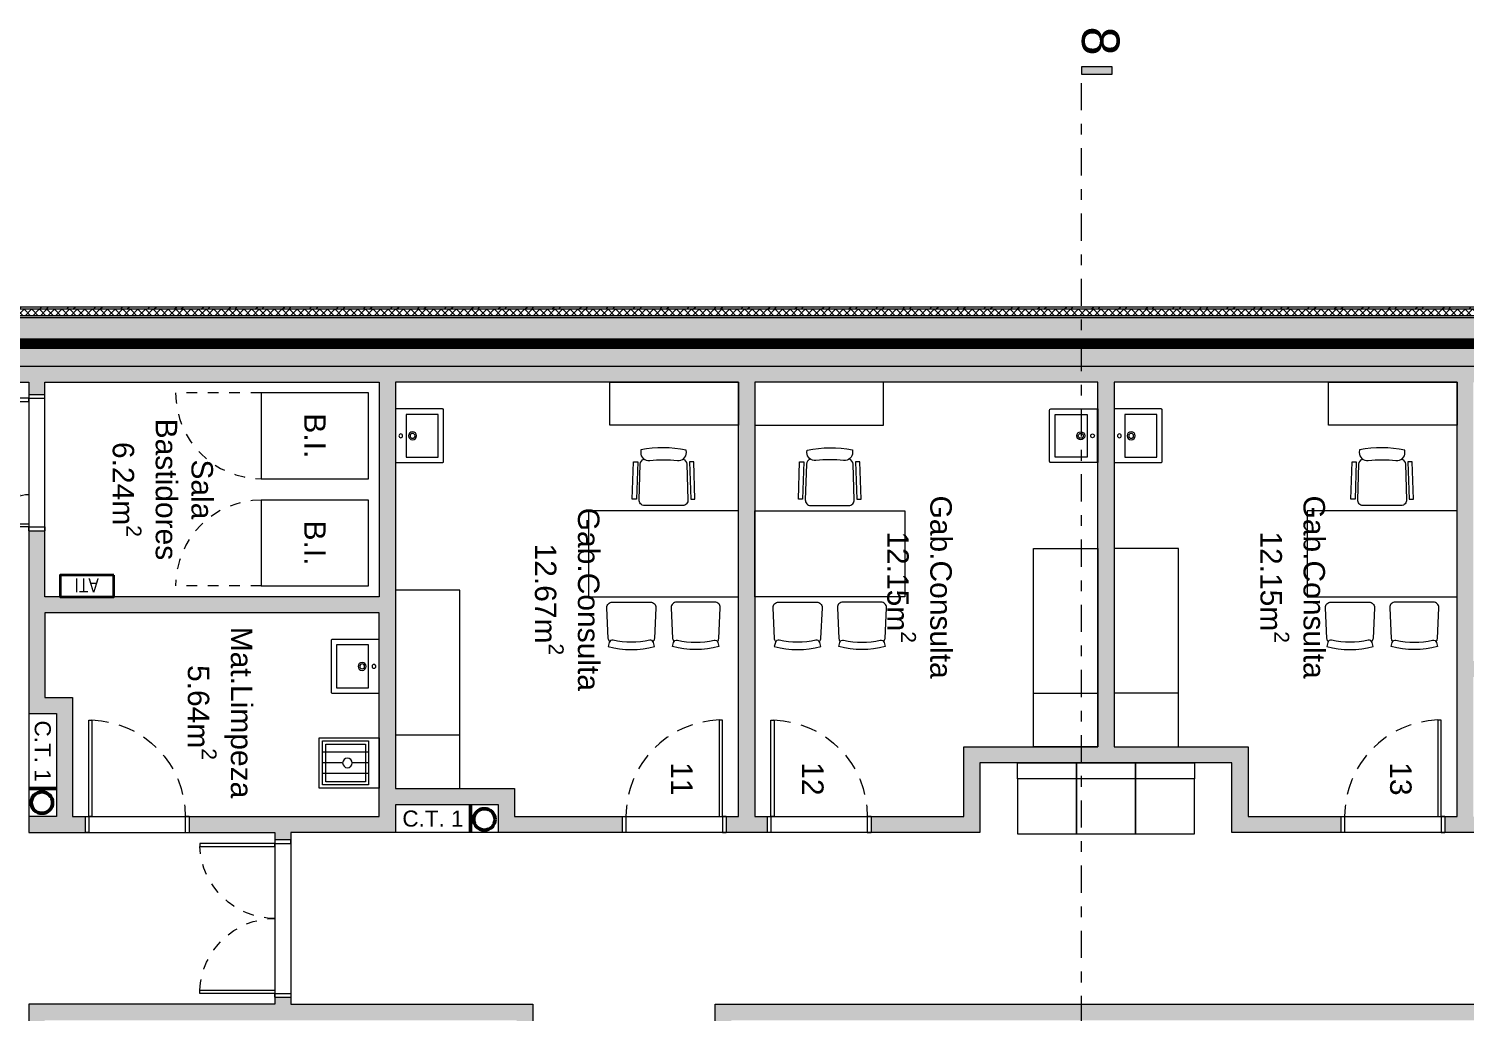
# Model space of a CAD drawing. Header units: metres. Extents: x 83 to 133, y -243 to -94.
# Drawn here: x 108.83 to 122.23, y -106.58 to -97.41 of the extents above; entities that cross this region are included whole.
import ezdxf
from ezdxf.enums import TextEntityAlignment as Align

# ---------------------------------------------------------------- set-up
doc = ezdxf.new("R2010")
doc.units = ezdxf.units.M
doc.set_wipeout_variables(frame=1)
for name, pattern in [('DASHDOT', [25.4, 12.7, -6.35, 0, -6.35]), ('HIDDEN', [2.325005, 1.550003, -0.775002]), ('HIDDEN2', [4.7625, 3.175, -1.5875])]:
    doc.linetypes.add(name, pattern=pattern)
doc.layers.get('0').update_dxf_attribs({"lineweight": 5})
for name, color, linetype, lineweight in [('ARQ Sanitários', 21, 'Continuous', 5), ('ARQ_Carpintarias', 6, 'Continuous', 5), ('ARQ_Legendas Auto', 41, 'Continuous', 5), ('ARQ_Legendas sinalética', 71, 'Continuous', 5), ('ARQ_Mobiliario', 21, 'Continuous', 5), ('ARQ_Mobiliario GTS', 21, 'Continuous', 5), ('ARQ_Pladur', 1, 'Continuous', 5), ('ARQ_SCI', 2, 'Continuous', 5), ('ARQ_Tramas Pladur', 253, 'Continuous', 5), ('ARQ_Vista', 8, 'Continuous', 5), ('ASL-ITD 20.ATI', 5, 'Continuous', 5), ('BASE', 7, 'Continuous', 5), ('FOLHA', 15, 'Continuous', 5), ('PLADUR', 1, 'Continuous', 5), ('VISTA', 8, 'Continuous', 5)]:
    doc.layers.add(name, color=color, linetype=linetype, lineweight=lineweight)
doc.styles.add('arial', font='arial.ttf', dxfattribs={"height": 0.12})
doc.styles.get("Standard").update_dxf_attribs({"font": 'arial.ttf'})

# ---------------------------------------------------------------- blocks, each defined once
blk = doc.blocks.new('TS ST_BASE')
at = {"true_color": 0x646464}
h = blk.add_hatch(dxfattribs=at)
h.set_pattern_fill('FP_9', color=251, style=0, pattern_type=2)
h.set_pattern_definition([(45, (0, 0), (-0.12572359, 0.12572359), []), (45, (0, 0.1905), (-0.12572359, 0.12572359), [])])
h.paths.add_polyline_path([(131.531, -100.021), (131.531, -100.001), (127.769, -100.001), (127.769, -100.021), (131.511, -100.021)])
h.paths.add_polyline_path([(85.703, -100.021), (92.465, -100.021), (92.465, -100.001), (85.703, -100.001)])
h.paths.add_polyline_path([(94.265, -100.021), (125.969, -100.021), (125.969, -100.001), (94.265, -100.001)])
at = {"true_color": 0x808080}
h = blk.add_hatch(dxfattribs=at)
h.set_pattern_fill('FP_10', color=8, style=0, pattern_type=2)
h.set_pattern_definition([(45, (0, 0), (-0.035355339, 0.035355339), []), (135, (0, 0), (-0.035355339, -0.035355339), [])])
h.paths.add_polyline_path([(131.511, -100.081), (131.511, -100.021), (127.769, -100.021), (127.769, -100.081), (131.451, -100.081)])
h.paths.add_polyline_path([(85.723, -100.081), (92.465, -100.081), (92.465, -100.021), (85.723, -100.021)])
h.paths.add_polyline_path([(106.025, -100.081), (106.025, -100.021), (94.265, -100.021), (94.265, -100.081)])
h.paths.add_polyline_path([(107.825, -100.021), (107.825, -100.081), (125.969, -100.081), (125.969, -100.021)])
h = blk.add_hatch(dxfattribs=at)
h.set_pattern_fill('FP_8', color=8, style=0, pattern_type=2)
h.set_pattern_definition([(0, (0, 0), (0.1016, 0.0254), [0.00838, -0.06782, 0.00838, -0.06782, -0.4064]), (0, (0, 0), (0.1016, 0.0254), [-0.1524, 0.00838, -0.14402, 0.00838, -0.06782, -0.1778]), (0, (0, 0), (0.1016, 0.0254), [-0.381, 0.00838, -0.04242, 0.00838, -0.11862]), (120, (0.0381, 0.0127), (-0.0727970453, 0.075288181), [0.00838, -0.06782, 0.00838, -0.06782, -0.4064]), (120, (0.0381, 0.0127), (-0.0727970453, 0.075288181), [-0.1524, 0.00838, -0.14402, 0.00838, -0.06782, -0.1778]), (120, (0.0381, 0.0127), (-0.0727970453, 0.075288181), [-0.381, 0.00838, -0.04242, 0.00838, -0.11862]), (240, (0.0508, 0.0635), (-0.0288029547, -0.100688181), [0.00838, -0.06782, 0.00838, -0.06782, -0.4064]), (240, (0.0508, 0.0635), (-0.0288029547, -0.100688181), [-0.1524, 0.00838, -0.14402, 0.00838, -0.06782, -0.1778]), (240, (0.0508, 0.0635), (-0.0288029547, -0.100688181), [-0.381, 0.00838, -0.04242, 0.00838, -0.11862])])
h.paths.add_polyline_path([(131.451, -100.101), (131.451, -100.081), (127.769, -100.081), (127.769, -100.101), (131.431, -100.101)])
h.paths.add_polyline_path([(85.783, -100.101), (92.465, -100.101), (92.465, -100.081), (85.783, -100.081)])
h.paths.add_polyline_path([(106.025, -100.101), (106.025, -100.081), (94.265, -100.081), (94.265, -100.101)])
h.paths.add_polyline_path([(107.825, -100.081), (107.825, -100.101), (125.789, -100.101), (125.969, -100.101), (125.969, -100.081)])
at = {"true_color": 0x323232}
h = blk.add_hatch(color=250, dxfattribs=at)
h.paths.add_polyline_path([(130.981, -100.551), (130.981, -100.101), (127.769, -100.101), (127.769, -100.551)])
h.paths.add_polyline_path([(92.465, -100.551), (92.465, -100.101), (85.803, -100.101), (85.803, -100.551), (86.003, -100.551)])
h.paths.add_polyline_path([(106.025, -100.551), (106.025, -100.101), (94.265, -100.101), (94.265, -100.551)])
h.paths.add_polyline_path([(107.825, -100.101), (107.825, -100.551), (125.969, -100.551), (125.969, -100.101)])
for p, q in [((125.969, -100.001), (94.265, -100.001)), ((125.969, -100.021), (94.265, -100.021)), ((125.969, -100.081), (94.265, -100.081)), ((125.969, -100.101), (94.265, -100.101)), ((107.825, -100.551), (125.969, -100.551))]:
    blk.add_line(p, q)
blk = doc.blocks.new('Porta1400')
at = {"color": 0}
for points in [[(-0.7, 0.15), (-0.7, 0.85), (-0.67, 0.85), (-0.67, 0.15), (-0.7, 0.15)], [(0.7, 0.15), (0.7, 0.85), (0.67, 0.85), (0.67, 0.15), (0.7, 0.15)], [(-0.7, 0.15), (-0.7, 0), (-0.735, 0)], [(-0.735, 0.15), (-0.7, 0.15)], [(0.7, 0.15), (0.7, 0), (0.735, 0)], [(0.735, 0.15), (0.7, 0.15)]]:
    blk.add_lwpolyline(points, dxfattribs=at)
at = {"layer": 'ARQ_Pladur', "linetype": 'Continuous'}
for p, q in [((-0.735, 0.15), (-0.735, 0)), ((0.735, 0.15), (0.735, 0))]:
    blk.add_line(p, q, dxfattribs=at)
at = {"layer": 'VISTA', "linetype": 'HIDDEN2', "ltscale": 0.03}
for centre, start, end in [((-0.7, 0.15), 0, 87.5437), ((0.7, 0.15), 92.4563, 180)]:
    blk.add_arc(centre, 0.7, start, end, dxfattribs=at)
blk = doc.blocks.new('Arq Porta 90-flat98')
at = {"color": 0}
for points in [[(0, -0.15), (0.15, -0.15), (0.15, -0.115)], [(0, -0.115), (0, -0.15)], [(0, -0.15), (-0.9, -0.15), (-0.9, -0.18), (0, -0.18), (0, -0.15)], [(0, -1.05), (0.15, -1.05), (0.15, -1.085)], [(0, -1.085), (0, -1.05)]]:
    blk.add_lwpolyline(points, dxfattribs=at)
at = {"layer": 'ARQ_Pladur', "linetype": 'Continuous'}
for p, q in [((0, -0.115), (0.15, -0.115)), ((0, -1.085), (0.15, -1.085))]:
    blk.add_line(p, q, dxfattribs=at)
at = {"layer": 'ARQ_Vista', "linetype": 'HIDDEN', "ltscale": 0.1}
blk.add_arc((0, -0.149), 0.901, 181.9659, 269.9762, dxfattribs=at)
blk = doc.blocks.new('Sanit Lavatório 4-flat11')
at = {"color": 0}
blk.add_line((0.25, -0.005), (-0.25, -0.005), dxfattribs=at)
blk.add_lwpolyline([(-0.24, -0.45, -0.414214), (-0.25, -0.44), (-0.25, 0), (0.25, 0), (0.25, -0.44, -0.414214), (0.24, -0.45)], format="xyb", close=True, dxfattribs=at)
blk.add_lwpolyline([(0.2, -0.4), (-0.2, -0.4), (-0.2, -0.1), (0.2, -0.1)], close=True, dxfattribs=at)
for centre, radius in [((0, -0.16), 0.0375), ((0, -0.05), 0.0175), ((0, -0.16), 0.023)]:
    blk.add_circle(centre, radius, dxfattribs=at)
blk = doc.blocks.new('Mob marquesa 2-flat5')
at = {"color": 0}
blk.add_line((0.5, 0), (0.5, -0.6), dxfattribs=at)
blk.add_lwpolyline([(0, 0), (1.85, 0), (1.85, -0.6), (0, -0.6)], close=True, dxfattribs=at)
blk = doc.blocks.new('Mob Cadeira 1-flat22')
at = {"color": 0}
blk.add_lwpolyline([(-0.427, 0.207, -0.400296), (-0.406, 0.171, 0.108355), (-0.406, -0.171, -0.400296), (-0.427, -0.207), (-0.465, -0.217, -0.128747), (-0.465, 0.217)], format="xyb", close=True, dxfattribs=at)
blk.add_lwpolyline([(-0.419, -0.203, 0.169762), (-0.389, -0.215), (-0.103, -0.228, 0.430564), (-0.05, -0.178), (-0.05, 0.178, 0.430564), (-0.103, 0.228), (-0.389, 0.215, 0.169762), (-0.419, 0.203)], format="xyb", dxfattribs=at)
blk = doc.blocks.new('Mob Cadeira 1-flat23')
at = {"color": 0}
blk.add_lwpolyline([(-0.427, -0.207, 0.400296), (-0.406, -0.171, -0.108355), (-0.406, 0.171, 0.400296), (-0.427, 0.207), (-0.465, 0.217, 0.128747), (-0.465, -0.217)], format="xyb", close=True, dxfattribs=at)
blk.add_lwpolyline([(-0.419, 0.203, -0.169762), (-0.389, 0.215), (-0.103, 0.228, -0.430564), (-0.05, 0.178), (-0.05, -0.178, -0.430564), (-0.103, -0.228), (-0.389, -0.215, -0.169762), (-0.419, -0.203)], format="xyb", dxfattribs=at)
blk = doc.blocks.new('Mob Cadeira rodada 1-flat15')
for points in [[(0.108, 0.293), (0.458, 0.281), (0.458, 0.241), (0.108, 0.253)], [(0.108, -0.293), (0.458, -0.281), (0.458, -0.241), (0.108, -0.253)]]:
    blk.add_lwpolyline(points, close=True)
blk.add_lwpolyline([(0.481, 0.181, 0.320836), (0.436, 0.217), (0.103, 0.228, 0.430564), (0.05, 0.178), (0.05, -0.178, 0.430564), (0.103, -0.228), (0.436, -0.217, 0.320836), (0.481, -0.181)], format="xyb")
blk.add_lwpolyline([(0.568, -0.212), (0.545, -0.213, -0.46106), (0.469, -0.129, 0.062207), (0.469, 0.129, -0.46106), (0.545, 0.213), (0.565, 0.212, -0.102212)], format="xyb", close=True)
blk = doc.blocks.new('Mob Mesa consulta-flat11')
at = {"color": 0}
blk.add_lwpolyline([(-0.4, 0), (-0.4, 1.4), (0.4, 1.4), (0.4, 0)], close=True, dxfattribs=at)
for name, p in [('Mob Cadeira 1-flat23', (-0.4, 1)), ('Mob Cadeira rodada 1-flat15', (0.4, 0.7)), ('Mob Cadeira 1-flat22', (-0.4, 0.4))]:
    blk.add_blockref(name, p, dxfattribs=at)
blk = doc.blocks.new('Domino_individual-flat25')
for points in [[(-0.55, 0.15), (-0.55, 0.66), (0, 0.66), (0, 0.15), (-0.55, 0.15)], [(-0.55, 0.15), (-0.55, 0), (0, 0), (0, 0.15), (-0.55, 0.15)]]:
    blk.add_lwpolyline(points)
blk = doc.blocks.new('Sanit Pia despejos-flat2')
at = {"color": 0}
for p, q in [((0.235, 0.6), (-0.235, 0.6)), ((-0.235, 0.6), (-0.235, 0.04)), ((0.205, 0.57), (-0.205, 0.57)), ((-0.205, 0.57), (-0.205, 0.14)), ((0.175, 0.54), (-0.175, 0.54)), ((-0.175, 0.54), (-0.175, 0.17)), ((-0.1, 0.14), (-0.1, 0.57)), ((0, 0.382), (0, 0.57)), ((0.1, 0.14), (0.1, 0.57)), ((0.175, 0.17), (0.175, 0.54)), ((0.205, 0.14), (0.205, 0.57)), ((0.235, 0.04), (0.235, 0.6)), ((0, 0.14), (0, 0.292)), ((-0.205, 0.14), (0.205, 0.14)), ((-0.175, 0.17), (0.175, 0.17)), ((-0.235, 0.04), (0.235, 0.04))]:
    blk.add_line(p, q, dxfattribs=at)
blk.add_circle((0, 0.337), 0.045, dxfattribs=at)
blk.add_circle((0, 0.337), 0.045, dxfattribs=at)
blk = doc.blocks.new('CARRETEL TIPO 1')
at = {"lineweight": 50}
blk.add_wipeout([(-0.15, 0.44), (0.81, 0.44), (0.81, 0.18), (-0.15, 0.18)], dxfattribs=at).dxf.layer = 'ARQ_SCI'
at = {"layer": 'ARQ_SCI', "lineweight": 50}
blk.add_line((0.55, 0.44), (0.55, 0.18), dxfattribs=at)
blk.add_circle((0.68, 0.303), 0.1, dxfattribs=at)
at = {"layer": 'ARQ_SCI', "insert": (0.2, 0.31), "char_height": 0.15, "attachment_point": 5}
blk.add_mtext_dynamic_manual_height_columns('\\pxqc;C.T. 1', width=0.96392, gutter_width=1, heights=[0], dxfattribs=at)
blk = doc.blocks.new('Porta 30+90')
at = {"color": 0}
for points in [[(-0.15, 0), (-0.15, 0.9), (-0.18, 0.9), (-0.18, 0), (-0.15, 0)], [(-1.35, 0), (-1.35, 0.3), (-1.32, 0.3), (-1.32, 0), (-1.35, 0)], [(-1.35, 0), (-1.35, -0.15), (-1.385, -0.15)], [(-1.385, 0), (-1.35, 0)], [(-0.15, 0), (-0.15, -0.15), (-0.115, -0.15)], [(-0.115, 0), (-0.15, 0)]]:
    blk.add_lwpolyline(points, dxfattribs=at)
at = {"layer": 'ARQ_Pladur', "linetype": 'Continuous'}
for p, q in [((-1.385, 0), (-1.385, -0.15)), ((-0.115, 0), (-0.115, -0.15))]:
    blk.add_line(p, q, dxfattribs=at)
at = {"layer": 'VISTA', "linetype": 'HIDDEN2', "ltscale": 0.03}
for centre, radius, start, end in [((-0.149, 0), 0.901, 91.9659, 179.9762), ((-1.35, 0), 0.3, 0, 84.2608)]:
    blk.add_arc(centre, radius, start, end, dxfattribs=at)
blk = doc.blocks.new('*U420')
at = {"lineweight": 35}
blk.add_lwpolyline([(-0.1, 0.15), (-0.1, -0.35), (0.1, -0.35), (0.1, 0.15)], close=True, dxfattribs=at)
at = {"color": 7, "style": 'arial', "width": 0.8}
blk.add_text('ATI', height=0.13, rotation=270, dxfattribs=at).set_placement((-0.005, -0.102), align=Align.MIDDLE)

msp = doc.modelspace()

# ---------------------------------------------------------------- hatches: boundary and pattern name
at = {"layer": 'ARQ_Tramas Pladur'}
h = msp.add_hatch(color=256, dxfattribs=at)
h.dxf.hatch_style = 1
h.paths.add_polyline_path([(120.05, -104.251), (120.05, -104.901), (121.065, -104.901), (121.065, -104.751), (120.2, -104.751), (120.2, -104.101), (118.95, -104.101), (118.95, -100.701), (122.15, -100.701), (122.15, -104.751), (122.035, -104.751), (122.035, -104.901), (122.415, -104.901), (122.415, -104.751), (122.3, -104.751), (122.3, -103.451), (124.5, -103.451), (124.5, -104.751), (123.385, -104.751), (123.385, -104.901), (123.581, -104.901), (123.581, -104.966), (123.731, -104.966), (123.731, -104.901), (124.696, -104.901), (124.696, -104.751), (124.65, -104.751), (124.65, -103.301), (124.5, -103.301), (122.3, -103.301), (122.3, -102.331), (122.3, -102.181), (122.3, -100.701), (124.5, -100.701), (124.5, -100.911), (124.65, -100.911), (124.65, -100.701), (125.969, -100.701), (125.969, -100.551), (107.825, -100.551), (107.825, -100.701), (108.831, -100.701), (108.831, -100.816), (108.981, -100.816), (108.981, -100.701), (112.1, -100.701), (112.1, -102.701), (108.981, -102.701), (108.981, -102.086), (108.831, -102.086), (108.831, -103.791), (109.091, -103.791), (109.091, -104.751), (108.831, -104.751), (108.831, -104.901), (109.356, -104.901), (109.356, -104.751), (109.241, -104.751), (109.241, -103.641), (108.981, -103.641), (108.981, -102.851), (112.1, -102.851), (112.1, -104.751), (110.326, -104.751), (110.326, -104.901), (111.126, -104.901), (111.126, -104.966), (111.276, -104.966), (111.276, -104.901), (112.25, -104.901), (112.25, -104.641), (113.21, -104.641), (113.21, -104.901), (114.365, -104.901), (114.365, -104.751), (113.36, -104.751), (113.36, -104.491), (112.25, -104.491), (112.25, -100.701), (115.45, -100.701), (115.45, -104.751), (115.335, -104.751), (115.335, -104.901), (115.715, -104.901), (115.715, -104.751), (115.6, -104.751), (115.6, -100.701), (118.8, -100.701), (118.8, -104.101), (117.55, -104.101), (117.55, -104.751), (116.685, -104.751), (116.685, -104.901), (117.7, -104.901), (117.7, -104.251)])
h = msp.add_hatch(dxfattribs=at)
h.set_pattern_fill('ANGLE', color=256)
h.set_pattern_definition([(270, (190.538, -372.083), (6.985, -1e-15), [5.08, -1.905]), (0, (190.538, -372.083), (2e-15, 6.985), [5.08, -1.905])])
h.paths.add_polyline_path([(111.476, -105.101), (111.476, -106.301), (123.381, -106.301), (123.381, -105.101)])
h = msp.add_hatch(color=256, dxfattribs=at)
h.dxf.hatch_style = 1
h.paths.add_polyline_path([(113.381, -112.851), (113.381, -112.966), (113.531, -112.966), (113.531, -112.586), (113.381, -112.586), (113.381, -112.701), (108.981, -112.701), (108.981, -109.751), (112.731, -109.751), (112.731, -110.951), (113.381, -110.951), (113.381, -111.616), (113.531, -111.616), (113.531, -110.801), (112.881, -110.801), (112.881, -108.551), (113.531, -108.551), (113.531, -107.736), (113.381, -107.736), (113.381, -108.401), (112.731, -108.401), (112.731, -109.601), (108.981, -109.601), (108.981, -106.651), (113.381, -106.651), (113.381, -106.766), (113.531, -106.766), (113.531, -106.501), (111.276, -106.501), (111.276, -106.436), (111.126, -106.436), (111.126, -106.501), (108.831, -106.501), (108.831, -121.201), (108.716, -121.201), (108.716, -121.351), (108.831, -121.351), (108.831, -122.151), (112.681, -122.151), (112.681, -121.451), (113.381, -121.451), (113.381, -122.151), (113.531, -122.151), (113.531, -120.551), (113.646, -120.551), (113.646, -120.401), (113.531, -120.401), (113.531, -120.136), (113.381, -120.136), (113.381, -121.301), (112.531, -121.301), (112.531, -122.001), (108.981, -122.001), (108.981, -119.051), (113.381, -119.051), (113.381, -119.166), (113.531, -119.166), (113.531, -118.786), (113.381, -118.786), (113.381, -118.901), (108.981, -118.901), (108.981, -115.951), (112.731, -115.951), (112.731, -117.151), (113.381, -117.151), (113.381, -117.816), (113.531, -117.816), (113.531, -117.001), (112.881, -117.001), (112.881, -114.751), (113.531, -114.751), (113.531, -113.936), (113.381, -113.936), (113.381, -114.601), (112.731, -114.601), (112.731, -115.801), (108.981, -115.801), (108.981, -112.851)])
h = msp.add_hatch(color=256, dxfattribs=at)
h.dxf.hatch_style = 1
h.paths.add_polyline_path([(116.031, -110.951), (116.031, -108.401), (115.381, -108.401), (115.381, -107.736), (115.231, -107.736), (115.231, -108.551), (115.881, -108.551), (115.881, -110.801), (115.231, -110.801), (115.231, -112.586), (115.381, -112.586), (115.381, -110.951)])
h.paths.add_polyline_path([(124.381, -112.586), (124.381, -112.966), (124.531, -112.966), (124.531, -112.586)])
h.paths.add_polyline_path([(116.031, -117.151), (116.031, -114.601), (115.381, -114.601), (115.381, -113.936), (115.231, -113.936), (115.231, -114.751), (115.881, -114.751), (115.881, -117.001), (115.231, -117.001), (115.231, -118.368), (115.381, -118.368), (115.381, -117.151)])
h.paths.add_polyline_path([(124.381, -108.401), (124.381, -110.951), (124.381, -112.586), (124.531, -112.586), (124.531, -110.801), (124.531, -108.551), (124.531, -107.736), (124.381, -107.736)])
h.paths.add_polyline_path([(123.731, -114.601), (123.731, -117.151), (124.381, -117.151), (124.381, -118.786), (124.531, -118.786), (124.531, -117.001), (123.881, -117.001), (123.881, -114.751), (124.531, -114.751), (124.531, -113.936), (124.381, -113.936), (124.381, -114.601)])
h.paths.add_polyline_path([(115.381, -106.651), (124.381, -106.651), (124.381, -107.736), (124.531, -107.736), (124.531, -106.501), (123.731, -106.501), (123.731, -106.436), (123.581, -106.436), (123.581, -106.501), (115.231, -106.501), (115.231, -107.736), (115.381, -107.736)])
h.paths.add_polyline_path([(123.531, -122.001), (115.381, -122.001), (115.381, -119.838), (115.231, -119.838), (115.231, -120.401), (115.116, -120.401), (115.116, -120.551), (115.231, -120.551), (115.231, -122.151), (123.681, -122.151), (123.681, -121.451), (124.381, -121.451), (124.381, -122.151), (124.531, -122.151), (124.531, -120.401), (124.646, -120.401), (124.646, -120.251), (124.531, -120.251), (124.531, -120.136), (124.381, -120.136), (124.381, -121.301), (123.531, -121.301)])
h.paths.add_polyline_path([(115.381, -112.966), (115.381, -112.586), (115.231, -112.586), (115.231, -112.966)])
h.paths.add_polyline_path([(124.381, -118.786), (124.381, -120.136), (124.531, -120.136), (124.531, -118.786)])
at = {"layer": 'FOLHA'}
h = msp.add_hatch(color=256, dxfattribs=at)
h.dxf.hatch_style = 1
h.paths.add_polyline_path([(118.647, -97.759), (118.647, -97.829), (118.934, -97.829), (118.934, -97.759)])

# ---------------------------------------------------------------- linework, layer by layer
at = {"color": 5, "linetype": 'DASHDOT', "ltscale": 0.05, "true_color": 0x0000f5, "const_width": 0.1}
msp.add_lwpolyline([(85.953, -100.343), (131.209, -100.343), (131.209, -149.004), (85.953, -149.004)], close=True, dxfattribs=at)
at = {"layer": 'ARQ_Mobiliario', "linetype": 'HIDDEN', "ltscale": 0.05}
for p, q in [((111.001, -100.801), (110.201, -100.801)), ((111.001, -102.601), (110.201, -102.601))]:
    msp.add_line(p, q, dxfattribs=at)
at = {"layer": 'ARQ_Mobiliario'}
for points in [[(112, -100.801), (111, -100.801), (111, -101.601), (112, -101.601), (112, -100.801)], [(112, -101.801), (111, -101.801), (111, -102.601), (112, -102.601), (112, -101.801)]]:
    msp.add_lwpolyline(points, dxfattribs=at)
at = {"layer": 'ARQ_Mobiliario', "linetype": 'HIDDEN', "ltscale": 0.05}
for centre, start, end in [((111.001, -100.801), 180, 270), ((111.001, -102.601), 90, 180)]:
    msp.add_arc(centre, 0.8, start, end, dxfattribs=at)
at = {"layer": 'ARQ_Mobiliario GTS'}
for points in [[(114.25, -101.101), (114.25, -100.701), (115.45, -100.701), (115.45, -101.101)], [(116.8, -101.101), (116.8, -100.701), (115.6, -100.701), (115.6, -101.101)], [(120.95, -101.101), (120.95, -100.701), (122.15, -100.701), (122.15, -101.101)]]:
    msp.add_lwpolyline(points, close=True, dxfattribs=at)
at = {"layer": 'FOLHA', "linetype": 'DASHDOT', "ltscale": 0.02}
msp.add_line((118.647, -150.454), (118.647, -97.794), dxfattribs=at)
at = {"layer": 'FOLHA'}
msp.add_lwpolyline([(118.647, -97.759), (118.647, -97.829), (118.934, -97.829), (118.934, -97.759), (118.647, -97.759)], dxfattribs=at)
at = {"layer": 'PLADUR'}
for points in [[(108.981, -100.701), (112.1, -100.701), (112.1, -102.701), (108.981, -102.701)], [(117.55, -104.751), (117.55, -104.101), (118.8, -104.101), (118.8, -100.701), (115.6, -100.701), (115.6, -104.751)], [(120.2, -104.101), (120.2, -104.751), (122.15, -104.751), (122.15, -100.701), (118.95, -100.701), (118.95, -104.101)]]:
    msp.add_lwpolyline(points, close=True, dxfattribs=at)
msp.add_lwpolyline([(115.231, -108.551), (115.231, -106.501), (123.581, -106.501), (123.581, -104.901), (120.05, -104.901), (120.05, -104.251), (117.7, -104.251)], dxfattribs=at)

# ---------------------------------------------------------------- block references
at = {"layer": 'ARQ Sanitários'}
for name, p, xscale, rotation in [('Sanit Lavatório 4-flat11', (112.25, -101.201), -1, 90), ('Sanit Lavatório 4-flat11', (118.95, -101.201), -1, 90), ('Sanit Lavatório 4-flat11', (112.1, -103.351), -1, 270), ('Sanit Pia despejos-flat2', (112.14, -104.251), -0.9999999999999998, 89.99910448275932)]:
    msp.add_blockref(name, p, dxfattribs=dict(at, xscale=xscale, rotation=rotation))
at = {"layer": 'ARQ Sanitários', "rotation": 270}
msp.add_blockref('Sanit Lavatório 4-flat11', (118.8, -101.201), dxfattribs=at)
at = {"layer": 'ARQ_Carpintarias'}
for name, p, rotation in [('Porta 30+90', (108.831, -100.701), 90), ('Arq Porta 90-flat98', (115.45, -104.751), 270), ('Arq Porta 90-flat98', (122.15, -104.751), 270)]:
    msp.add_blockref(name, p, dxfattribs=dict(at, rotation=rotation))
at = {"layer": 'ARQ_Carpintarias', "xscale": -1, "rotation": 90}
for p in [(109.241, -104.751), (115.6, -104.751)]:
    msp.add_blockref('Arq Porta 90-flat98', p, dxfattribs=at)
at = {"layer": 'ARQ_Carpintarias', "linetype": 'Continuous', "xscale": -1, "rotation": 90}
msp.add_blockref('Porta1400', (111.276, -105.701), dxfattribs=at)
at = {"layer": 'ARQ_Mobiliario GTS', "xscale": -1}
for name, p, rotation in [('Mob Mesa consulta-flat11', (114.05, -102.301), 270), ('Mob Mesa consulta-flat11', (120.75, -102.301), 270), ('Mob marquesa 2-flat5', (119.55, -104.101), 270), ('Mob marquesa 2-flat5', (112.85, -104.491), 270), ('Domino_individual-flat25', (118.6, -104.251), 180), ('Domino_individual-flat25', (119.15, -104.251), 180), ('Domino_individual-flat25', (119.7, -104.251), 180)]:
    msp.add_blockref(name, p, dxfattribs=dict(at, rotation=rotation))
at = {"layer": 'ARQ_Mobiliario GTS', "rotation": 90}
for name, p in [('Mob Mesa consulta-flat11', (117, -102.301)), ('Mob marquesa 2-flat5', (118.2, -104.101))]:
    msp.add_blockref(name, p, dxfattribs=at)
at = {"layer": 'ASL-ITD 20.ATI', "rotation": 270}
msp.add_blockref('*U420', (109.474, -102.601), dxfattribs=at)
at = {"layer": 'BASE'}
msp.add_blockref('TS ST_BASE', (0, 0), dxfattribs=at)

# ---------------------------------------------------------------- texts
at = {"layer": 'ARQ_Legendas Auto', "char_height": 0.2, "attachment_point": 5, "rotation": 270}
for s, insert, width in [('\\A1;Sala\\PBastidores\\P6.24m{\\H0.7x;\\S2^ ;}', (110.08, -101.701), 2.3654), ('\\A1;Gab.Consulta\\P12.15m{\\H0.7x;\\S2^ ;}', (117.135, -102.612), 1.3), ('\\A1;Gab.Consulta\\P12.15m{\\H0.7x;\\S2^ ;}', (120.615, -102.612), 1.3), ('\\A1;Gab.Consulta\\P12.67m{\\H0.7x;\\S2^ ;}', (113.85, -102.726), 1.43435), ('\\A1;Mat.Limpeza\\P5.64m{\\H0.7x;\\S2^ ;}', (110.614, -103.781), 1.15)]:
    msp.add_mtext(s, dxfattribs=dict(at, insert=insert, width=width))
for insert in [(111.5, -101.201), (111.5, -102.201)]:
    msp.add_mtext_dynamic_manual_height_columns('B.I.', width=2.44908, gutter_width=1, heights=[0.757], dxfattribs=dict(at, insert=insert))
at = {"layer": 'ARQ_Legendas sinalética', "char_height": 0.2, "width": 0.81601, "attachment_point": 5, "rotation": 270}
for s, insert in [('11', (114.921, -104.4)), ('12', (116.142, -104.4)), ('13', (121.623, -104.4))]:
    msp.add_mtext(s, dxfattribs=dict(at, insert=insert))
at = {"layer": 'FOLHA', "insert": (119.001, -97.384), "char_height": 0.35, "attachment_point": 1, "rotation": 270.0143}
msp.add_mtext_dynamic_manual_height_columns('8', width=0.35, gutter_width=1, heights=[0], dxfattribs=at)

# ---------------------------------------------------------------- next in the draw order: block references
at = {"layer": 'ARQ_SCI', "rotation": 270}
msp.add_blockref('CARRETEL TIPO 1', (108.651, -103.941), dxfattribs=at)
at = {"layer": 'ARQ_SCI'}
msp.add_blockref('CARRETEL TIPO 1', (112.4, -105.081), dxfattribs=at)

# ---------------------------------------------------------------- next in the draw order: linework, layer by layer
at = {"layer": 'PLADUR'}
for p, q in [((108.831, -103.791), (109.091, -103.791)), ((109.091, -103.791), (109.091, -104.751)), ((113.21, -104.641), (112.25, -104.641)), ((112.25, -104.641), (112.25, -104.901)), ((113.21, -104.901), (113.21, -104.641)), ((109.091, -104.751), (108.831, -104.751))]:
    msp.add_line(p, q, dxfattribs=at)
for points in [[(107.825, -100.701), (108.831, -100.701), (108.831, -104.901), (111.126, -104.901), (111.126, -106.501), (108.831, -106.501), (108.831, -121.201), (106.231, -121.201), (106.231, -110.151), (105.431, -110.151), (105.431, -108.351), (107.031, -108.351), (107.031, -102.501), (95.981, -102.501)], [(117.7, -104.251), (117.7, -104.901), (111.276, -104.901), (111.276, -106.501), (113.531, -106.501), (113.531, -108.551)]]:
    msp.add_lwpolyline(points, dxfattribs=at)
for points in [[(112.25, -100.701), (112.25, -104.491), (113.36, -104.491), (113.36, -104.751), (115.45, -104.751), (115.45, -100.701)], [(112.1, -104.751), (112.1, -102.851), (108.981, -102.851), (108.981, -103.641), (109.241, -103.641), (109.241, -104.751)]]:
    msp.add_lwpolyline(points, close=True, dxfattribs=at)

doc.saveas('drawing.dxf')
